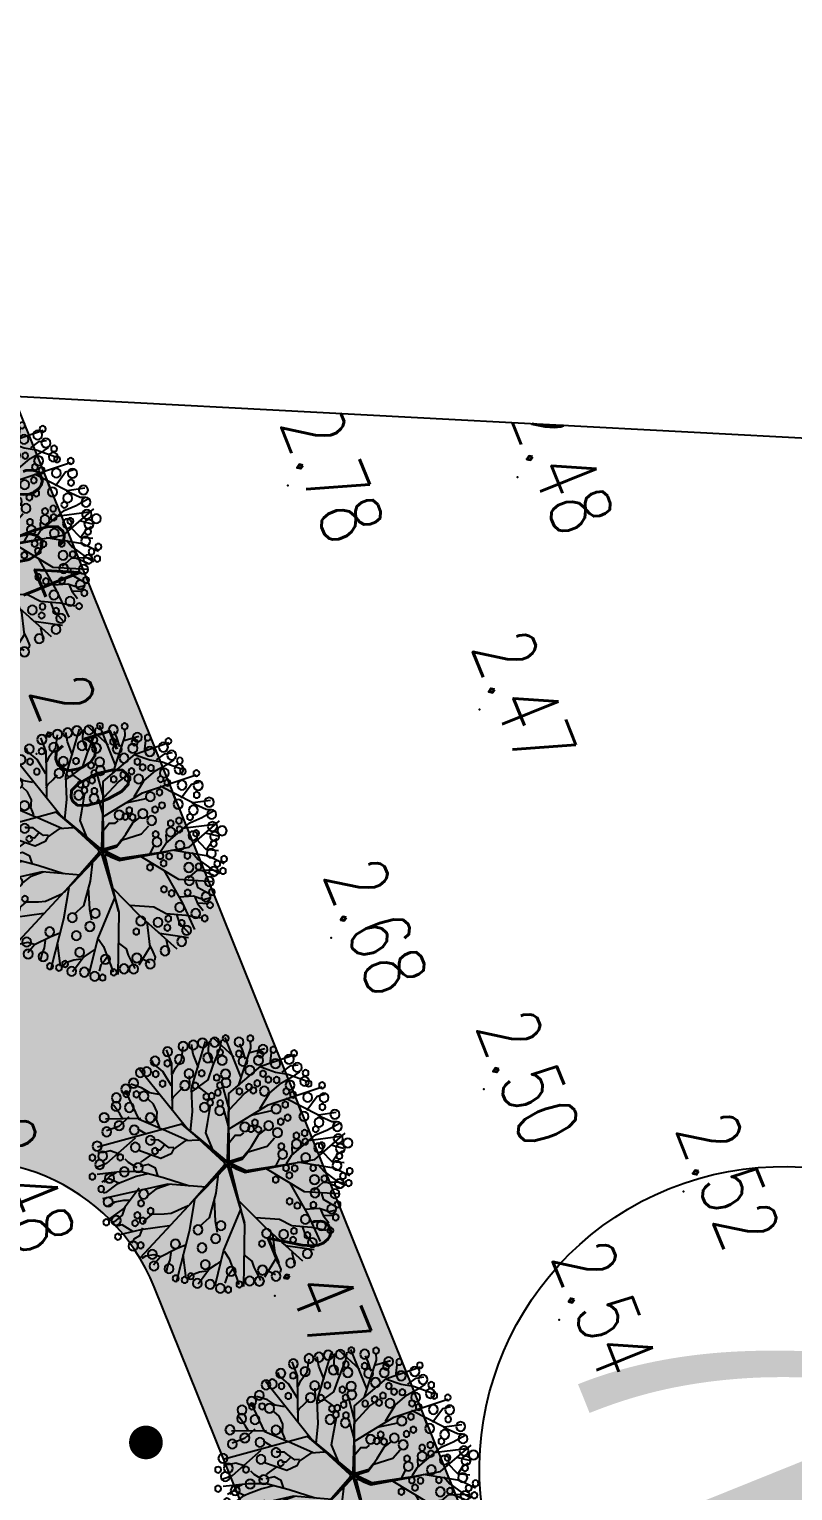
# Model space of a CAD drawing. Header units: millimetres. Extents: x 405522 to 410309, y 2303080 to 2310223.
# Drawn here: x 407040.11 to 407062.78, y 2306508.8 to 2306552.23 of the extents above; entities that cross this region are included whole.
import ezdxf
from ezdxf.enums import TextEntityAlignment as Align
from ezdxf.xclip import XClip

# ---------------------------------------------------------------- set-up
doc = ezdxf.new("R2010")
doc.units = ezdxf.units.MM
doc.header["$LTSCALE"] = 10
doc.header["$MEASUREMENT"] = 0
doc.header["$XCLIPFRAME"] = 0
doc.layers.get('0').update_dxf_attribs({"linetype": 'CONTINUOUS'})
doc.layers.get('Defpoints').update_dxf_attribs({"linetype": 'CONTINUOUS'})
for name, color, linetype in [('caodo', 7, 'CONTINUOUS'), ('Cay', 86, 'CONTINUOUS'), ('CAYCO', 86, 'CONTINUOUS'), ('co', 84, 'CONTINUOUS'), ('DIM', 4, 'CONTINUOUS'), ('Line', 136, 'CONTINUOUS'), ('Other', 9, 'CONTINUOUS'), ('piping', 1, 'CONTINUOUS'), ('w', 8, 'CONTINUOUS')]:
    doc.layers.add(name, color=color, linetype=linetype)
doc.styles.add('1', font='VHAVAN_2.TTF')
doc.styles.add('Dien', font='simplex.shx', dxfattribs={"width": 0.75})
doc.styles.add('txt', font='romans.shx', dxfattribs={"height": 0.2})
doc.dimstyles.new('D6.7', dxfattribs={"dimscale": 6.7, "dimtxt": 1.5, "dimasz": 2, "dimexe": 1.5, "dimexo": 0.5, "dimgap": 1, "dimtad": 1, "dimdec": 0, "dimdsep": 46, "dimtxsty": 'Dien', "dimcen": 1, "dimclrd": 256, "dimclre": 256, "dimclrt": 7, "dimaunit": 1, "dimadec": 3, "dimazin": 0, "dimtfac": 1, "dimtdec": 0, "dimtmove": 1, "dimatfit": 0, "dimfxl": 1, "dimtolj": 1, "dimtzin": 0, "dimlwe": -1, "dimarcsym": 0})
pattern_1 = [(21.91894370438083, (407717.7514153625, 2306586.616748105), (0.3920329744667653, 0.91995116522732), [0.1874999999999999, -1.226713563]), (336.9189437043809, (407717.7514153625, 2306586.616748105), (0.3920329745701908, 0.9199511654700196), [0.1874999999999999, -0.8124999999999997]), (66.91894370438082, (407717.7514153625, 2306586.616748105), (-0.9199511654700196, 0.3920329745701908), [0.1874999999999999, -0.8124999999999997])]

# ---------------------------------------------------------------- blocks, each defined once
blk = doc.blocks.new('*D26')
at = {"layer": 'Defpoints', "color": 0, "linetype": 'Continuous'}
for p in [(406742.6619138751, 2306987.542138263), (407088.9799926709, 2306054.36399705), (407050.0361064873, 2306039.911268014)]:
    blk.add_point(p, dxfattribs=at)
at = {"layer": 'DIM'}
for p, q in [((406739.5212196925, 2306986.376574), (406694.2959683287, 2306969.592725042)), ((407085.8392984883, 2306053.198432786), (407040.6140239395, 2306036.414575225))]:
    blk.add_line(p, q, dxfattribs=at)
at = {"layer": 'DIM', "linetype": 'Continuous', "lineweight": -2}
blk.add_line((406708.380307929, 2306960.526641102), (407045.3738494347, 2306052.474044744), dxfattribs=at)
at = {"layer": 'DIM', "linetype": 'Continuous'}
for points in [[(406710.4741040507, 2306961.303683944), (406706.2865118071, 2306959.74959826), (406703.7180508765, 2306973.089417832)], [(407047.4676455563, 2306053.251087586), (407043.2800533128, 2306051.697001902), (407050.0361064873, 2306039.911268014)]]:
    blk.add_solid(points, dxfattribs=at)
at = {"layer": 'DIM', "color": 7, "linetype": 'Continuous', "insert": (406887.8695083207, 2306510.579817844), "char_height": 10.05, "attachment_point": 5, "rotation": 290.3607342621674, "style": 'Dien'}
blk.add_mtext('\\A1;995', dxfattribs=at)
blk = doc.blocks.new('43')
at = {"layer": 'CAYCO', "color": 98}
for points in [[(-0.6724334561731666, 4.447537088533863), (-0.5196174655575305, 5.237299990141764), (-0.6950229774229228, 5.570834929356351)], [(1.160885003046133, 1.159845960559323), (0.7476918237516657, 3.26848663110286), (-0.3502576558385044, 5.712421581381932)], [(-0.05448034917935729, -0.04004506464116275), (2.399344519712031, 2.264940679538995), (2.316983023541979, 4.253332513850182), (1.639737725257874, 5.795530602568761)], [(2.299035311909392, 4.230775630800053), (1.650408451096155, 4.574447042774409), (1.186743053840473, 4.931823378428817), (0.3243099970277399, 5.380185560556129), (0.2882557513657957, 5.528180053224787)], [(1.437384042539634, 4.804750376613811), (1.381260629976168, 5.292767494684085), (1.183440912980586, 5.589486030628905)], [(0.04039989388547838, -0.01693045091815293), (-0.8572124504717067, 0.3669312722049654), (-2.639918230241165, 3.146160501986742), (-2.699185398290865, 5.039755364879966)], [(-1.870732724200934, 2.023429486667737), (-1.757097802357748, 2.458735290681943), (-1.806966004194692, 3.951654555974528), (-2.010433222865686, 4.529198053525761), (-2.161860955995508, 5.150774521986023)], [(-1.19613087864127, 4.664866386679932), (-1.859962431248277, 4.94212259654887), (-2.028938816394657, 5.120445805601776)], [(0.4152577759232372, 4.103467588080093), (-1.209192508365959, 4.699786217650399), (-1.678589670453221, 5.388814887963235)], [(0.8779816064052284, 2.849846046650782), (1.112463441560976, 3.690859459107742), (1.087528720963746, 4.437318940414116), (0.9072574934689328, 5.177291403990239), (0.879195949761197, 5.421299294801429)], [(2.10199721949175, 4.653107398422435), (2.4446417898871, 5.050137332407758)], [(3.171806268859655, 4.255265205865726), (2.813783090328798, 4.951933946227655)], [(-3.273022195324302, 3.657206712290645), (-3.181801640777849, 4.055696781491861), (-3.231495926622301, 4.388502169633284)], [(-2.641337516251951, 4.156008847756311), (-3.164253150811419, 4.498950709123164)], [(-1.765264418907464, 3.522835770156235), (-2.578959053731523, 4.672894546063617), (-2.63021675136406, 4.754474138608202)], [(-0.1303663500584662, 4.338194663869217), (-0.6554501198697835, 4.138625136809424)], [(2.355659283464774, 2.856835127342492), (3.265791605226696, 4.48448015190661), (3.536420732969418, 4.713473778218031)], [(3.058951894403435, 3.94557166355662), (3.481697332113981, 4.142627346329391), (3.770739005412906, 4.244398513343185)], [(-2.170521068270318, 2.457131831673905), (-3.537530574249104, 3.530022224644199), (-4.317168510984629, 3.84220225433819)], [(-2.548378232866526, 3.645610468927771), (-3.243397076847032, 3.664423948852345), (-3.684648269787431, 4.058616686612368)], [(2.557150486623868, 3.217174108838663), (4.460633671376854, 3.930459222057834)], [(3.485781259369105, 3.610577257350087), (4.830991777358577, 3.499317795038223)], [(3.654325251933187, 0.9864126958418638), (3.534867673646659, 1.992045428371057), (3.879075656295754, 2.640301157720387), (4.253691620309837, 3.421387657523155), (4.492255980730988, 3.730351347709075)], [(-1.364393639960326, 1.157624162035063), (-3.406477490905672, 1.754338946426287), (-4.583725118311122, 2.873458203161135)], [(-2.914218632271513, 3.086150901159272), (-3.350604111212306, 3.073906113859266), (-4.074466448044404, 3.21111558820121), (-4.517280890606344, 3.354081862838939)], [(-3.862224903190508, 2.855198720470071), (-4.39313307730481, 3.102126516401768)], [(-3.681953839026392, 2.115226925350726), (-3.69324851850979, 2.676875511649996), (-4.133716685231775, 3.196681114612147), (-4.332319428445771, 3.367786785122007)], [(-1.763979013543576, 2.507235570577905), (-1.466696923598647, 2.758781804004684)], [(0.9219843805767596, 2.373447459889576), (0.4287625681608915, 3.220551430946216)], [(1.814030002453364, 1.802627196535468), (1.896216380293481, 2.789911438943818), (1.847678057732992, 3.136331296293065)], [(2.300514322938398, -0.2840683485846967), (2.940974567085505, 0.436360718915239), (3.773607350653037, 1.140894874697551), (4.954357967013493, 3.12174921692349)], [(3.960741336573847, 2.69155233562924), (4.479573043761775, 2.880660562543198), (4.80701399827376, 3.211276264628395), (4.822217451874167, 3.277691164752468)], [(-4.028807198628783, 1.197970385896042), (-4.468194476794451, 1.735550033394247), (-4.903016543481499, 1.974531041458249), (-5.071211140952073, 2.278466814430431)], [(-4.03589292592369, 2.279844909673557), (-4.288097327575088, 2.155692114727572), (-4.664450781419873, 2.283494364935905), (-5.003968365956098, 2.388915353920311)], [(-0.2260088345501572, 1.030320268357173), (-0.6537412998732179, 1.920203841058537), (-0.5998437448870391, 2.434877473395318)], [(0.0189416102366522, 0.04208512348122895), (-0.2894573170924559, 0.7192684607580304), (-0.1587337260134518, 1.360131846740842), (0.01407705433666706, 1.975423483876511), (-0.03356711007654667, 2.465359640540555)], [(1.952594236121513, 1.84528846736066), (2.839480579947121, 2.303218219196424)], [(4.27471649099607, 2.046863719588146), (4.904837757814676, 2.294440060155466), (5.283536411006935, 2.543476168764755)], [(4.859402716159821, 0.9350811154581606), (4.979466601624154, 1.215175857767463), (5.078679857775569, 1.70967932487838), (5.466152836685069, 2.180342064471915)], [(-2.626703578047454, 1.526482180459425), (-4.357790561160073, 1.120889838784933), (-5.663028248818591, 0.7024861739482731)], [(-4.505030509550124, 1.757931962609291), (-4.853322256822139, 1.641725653549656), (-5.282496821135283, 1.599881700472906)], [(-4.832340268534608, 1.648726220009848), (-5.191275026649237, 1.998372072353959)], [(-1.634842166560702, 1.535609393380582), (-1.462924434687011, 2.007385730044916)], [(0.6739000349771231, 0.6441547013819218), (0.75383913773112, 1.150275049265474), (0.5607788553461432, 1.354013879550621), (0.5534346741624177, 1.531346687814221)], [(1.282140382099897, 1.215501641156152), (1.913787070661783, 1.540333694545552)], [(3.628197276033461, 1.420628881081939), (3.104900712147355, 1.508090953575447)], [(3.631298903841525, -0.1972700408659875), (5.258848940371536, 1.254382008919492), (5.899921236559749, 1.510982476640493)], [(3.905430326121859, 1.165747617837042), (4.262168390792795, 1.467602698598057)], [(-2.769262657500803, -0.7561058525461704), (-3.576744011719711, 0.008677978767082095), (-4.196527541149408, 0.2339540638495237), (-4.880427021766081, 0.8512332008685917), (-5.454600192606449, 1.275753986323252)], [(0.8974602132802829, -0.1058573757763952), (1.768987538525835, 0.2176580464001745), (2.041554110590369, 0.5706558704841882), (2.564605112420395, 1.257983296643943)], [(3.97784392349422, 0.07086336542852223), (4.057330971816555, 0.2688929005526006), (4.059239808935672, 0.5756399412639439), (4.08526417450048, 0.8882627075072378)], [(-4.463070539408363, -0.6522827155422419), (-4.679687755764462, -0.6315332774538547), (-5.739969108835794, 0.2309727391693741)], [(-4.556895917281508, 0.5537844460923225), (-4.927600629627705, 0.400762036209926), (-5.645035079447553, 0.3827594800386578)], [(-0.006316312705166638, 0.003837934695184231), (-2.644367439090274, -1.373949806438759), (-4.764857206027955, -3.396883882116526)], [(-0.006316312705166638, 0.003837934695184231), (2.833127376041375, -0.3407977672759444), (4.728799819131382, -3.996311329538003)], [(4.487133189220913, 0.5308332766871899), (5.264598262030631, 0.6888832366093993), (5.848327545681968, 0.6116016439627856), (5.989243625663221, 0.677286627702415)], [(-1.575078567489982, -0.8121827554423362), (-3.398406559834257, -0.7542652783449739), (-5.765420723473653, -0.5275325481779873)], [(-5.118817304493859, -0.6178450339939445), (-5.423062430578284, -0.786031101597473), (-5.608806919539347, -0.9253488900139928)], [(-4.463070539408363, -0.6522827155422419), (-4.679687755764462, -0.6315332774538547)], [(-0.03571058122906834, -0.6516785977873951), (-0.6404377768049017, -1.37240967922844), (-1.288900788407773, -2.390176088782027), (-1.284234141930938, -2.998055863194168)], [(0.0113975468557328, -0.002600761130452156), (-0.4650603431509808, -6.08401388139464)], [(1.742068523773924, -0.2569009170401841), (2.152904605492949, -0.765830168267712), (2.241741636069492, -1.424853685544804), (2.155782769201323, -1.660741854226217), (2.313209882006049, -2.159757798071951), (3.340645574266091, -2.697593761375174)], [(2.08909610460978, -0.6700299258809537), (3.257166500203311, -1.177477065939456)], [(2.560928295250051, -0.2998472226317972), (6.079667463200167, -0.05199327389709651)], [(3.753808495122939, -1.106750901089981), (4.03859125287272, -0.8076609487179667), (4.442676842445508, -0.6836941023357213), (4.755534936673939, -0.7095704691018909)], [(4.60094202705659, -0.1939747966825962), (4.9468885747483, -0.4546068471390754), (5.38249226543121, -0.5679746232926846), (5.85415020189248, -0.8293368928134441)], [(-4.753584614838473, -1.344112574821338), (-5.101876524975523, -1.460318215424195), (-5.361291677458212, -1.554872512351722), (-5.45816081087105, -1.672538590384647)], [(-3.866304788389243, -0.709446009946987), (-4.847218702314422, -1.408492048503831), (-5.113774240482599, -2.377235135762021)], [(-1.993443085579202, -1.031976619968191), (-2.867238810984418, -2.934588305419311), (-3.823559788055718, -4.372639388078824)], [(2.283430183306336, -1.362868257332593), (2.426847601309419, -1.532117324182764), (2.829660431481898, -1.612649526214227), (3.016074121464044, -1.643806143663824), (3.255314753623679, -1.891805361723527), (3.297675114590675, -1.855961593100801)], [(3.271083291852847, -1.185328580904752), (4.364299783017486, -1.674963131779805), (5.764418943785131, -1.233444553334266)], [(3.446182967512868, -1.207217530580238), (3.959104036795907, -1.005689795361832)], [(-4.920823510969058, -2.074678115313873), (-5.370849030092359, -1.902112007606775)], [(-0.808206677203998, -1.635723929619417), (-1.600872851675376, -2.287055640481412), (-2.033545178361237, -2.571585485246032)], [(-0.1313929375028238, -1.517264884430915), (1.207632031757385, -2.745254986686632), (2.777481929282658, -5.475917437113822)], [(0.4407311799004674, -2.054080777568743), (1.568226890871301, -2.688713624374941), (2.496338071650825, -3.277853364357725), (3.091362196952105, -3.916784211527556), (3.795330683933571, -4.87408530479297)], [(2.654984803404659, -1.629680540645495), (2.623091961140744, -1.918208991643041), (2.760638350155205, -2.063364365138113)], [(3.64973947359249, -1.905802524648607), (4.07149303983897, -2.0180023831781)], [(4.341205455595627, -1.580166160129011), (5.4466660983162, -2.817197965458035)], [(4.77495928038843, -1.938849106198177), (4.778261420782655, -2.596511758165434), (5.011353758396581, -3.166838018922135)], [(-3.687684339936823, -2.370018254499882), (-4.145702398149297, -2.293466212926432), (-4.427533156936988, -2.424836545716971), (-5.101701208157465, -2.620432458817959)], [(-0.1905830723699182, -2.322914462303743), (-1.118202777230181, -3.512717809528112), (-2.43345611600671, -5.540326088434085)], [(-0.2011147970333695, -2.73418759345077), (0.07254511793144047, -3.563131744973361), (0.2820811355486512, -3.834505280712619), (0.6764400381362066, -4.275799449533224), (0.6984769129194319, -4.807799005648121)], [(1.155401638359763, -2.709665754577145), (1.410444684326649, -3.31112551339902), (1.449850175529718, -3.767243784852326)], [(1.82753287977539, -2.815445286687464), (2.149530655937269, -2.665351331466809), (2.50358974118717, -2.794042840600014), (2.695755698019639, -3.141297282418236)], [(2.770468852017075, -2.418298727599904), (2.816153112100437, -2.815545683261007), (2.833126294659451, -2.990075689507648)], [(3.838698638486676, -2.405546461930498), (3.874871479230933, -4.20434435387142), (4.063110925722867, -4.674288962734863)], [(4.935943127027713, -2.2131863811519), (5.172945314203389, -2.155448185047135), (5.661370115820318, -2.099169758846983), (5.742252932512201, -2.173532114131376)], [(-2.92212041770108, -2.936046515358612), (-3.344084229902364, -3.00748896622099), (-3.714790344703943, -3.160511009395123), (-4.233622051891871, -3.349619236541912), (-4.545077929040417, -3.488206806126982)], [(-3.810876451432705, -3.152564221527427), (-3.871690262807533, -3.418223823187873), (-3.902878794004209, -3.676666855579242), (-4.059779951465316, -3.934379970654845)], [(-3.161467804107815, -3.37062307074666), (-3.126195345656015, -3.644230126868933), (-3.06929030851461, -4.006634012563154), (-3.168503563851118, -4.501137479906902), (-3.230100239394233, -4.892410614527762)], [(2.201650461298414, -3.098800604930148), (2.479571207077242, -3.595494060311466), (2.727085210382938, -4.225017984164879), (2.828818819369189, -4.513789733406156), (2.89137119683437, -5.157017911784351), (2.949839646462351, -5.268196001881734)], [(2.747762087499723, -3.27931350027211), (3.220201648306102, -3.415062537416816), (3.441999143455178, -3.423739543650299)], [(-1.479866851121187, -4.089753776555881), (-1.305242963833734, -4.548901946982369), (-1.080924952868372, -5.340854837559164), (-1.150514329550788, -5.828141370089725)], [(-0.2923763487488031, -4.014491117559373), (0.4822536809369922, -5.131273122271523), (1.020932269282639, -6.104691677726805)], [(1.98226099065505, -3.862037955550477), (1.761893945047632, -5.020374320680276), (1.874860608717427, -5.896658653160557)], [(3.833556051249616, -3.485126893036067), (4.194706215057522, -3.679344711592421), (4.355689898715355, -3.953681318555027), (4.53187719755806, -4.161603693151847)], [(-3.055650429334491, -4.191444239811972), (-2.865041464334354, -4.458564278436825), (-2.712048917775974, -4.82891531731002), (-2.736027935286984, -5.116957149235532)], [(-1.733021820196882, -4.485327874077484), (-2.639940589317121, -5.124903634889051)], [(-1.26997050549835, -4.822509003337473), (-1.486121900263242, -5.094656592933461), (-1.635810904786922, -5.381968571571633), (-1.799922976992093, -5.610082521568984)], [(1.837547388859093, -4.567148254951462), (2.050571959698573, -4.797452257014811), (2.262813342385925, -5.153368456056342), (2.356554412050173, -5.538154271198437)], [(2.770350369391963, -4.402611643308774), (3.2940476287622, -4.619940272299573), (3.380577785195783, -4.975126920966431)], [(3.245135129662231, -4.161522321170196), (3.331665286095813, -4.516708969837055), (3.299694968154654, -4.9007645661477)], [(-1.051299834041856, -5.333637600531802), (-0.7934480928815901, -5.490309099201113), (-0.5884174627717584, -5.816626801388338), (-0.537941551534459, -6.023818957619369)], [(0.5036317131016403, -5.017538046231493), (0.3091141369659454, -5.378482162719592), (0.3812224646098912, -5.674470480531454), (0.3059859110508114, -5.880933387670666)], [(0.6782554376404732, -5.476685549132526), (1.246781267924234, -5.620382042136043), (1.414977268665098, -5.924318180652335)], [(1.798366319620982, -4.921605353010818), (1.581433137180284, -5.319365506060421), (1.607931269565597, -5.814599191769958), (1.673610633006319, -5.955376447876915)]]:
    blk.add_lwpolyline(points, dxfattribs=at)
for points in [[(-2.608305806992576, -1.349720096448436), (-0.2450824787374586, -0.03956551826559007, 0.6397306744920996), (-0.2506863888120279, 0.03637737454846501, -0.02814866807049381), (-0.8719359856331721, 0.3102242460008711), (-2.096549907233566, 2.266709616640583)], [(-2.096549907233566, 2.266709616640583), (-0.8288466013036668, 0.3980304705910385), (-0.101318001979962, 0.1114200169686228, 1.16279032008003), (-0.08882375108078122, 0.1660030784551054), (-0.3077001394703984, 0.6409533640835434), (-0.241298608481884, 1.056556115159765)], [(-0.2264276624191552, 1.034372901776806), (-0.2700639264658093, 0.7288086412008852), (-0.0005383242387324572, 0.1677370690740645, 0.553589737595184), (0.09108058200217783, 0.1574530166108161), (1.955903258291073, 1.860962726874277), (0.1433253970462829, 0.09218468167819083, 0.6269387266753438), (0.1641315676970407, 0.02989211375825107), (2.606764882802963, -0.2957009566016495)], [(-0.190744477789849, -2.538846815470606), (-0.05126762774307281, -0.1469655202236027, 0.7825138911028889), (-0.1210250912699848, -0.1253053320106119), (-2.586922195507213, -1.331625839462504)], [(-0.1938193819951266, -2.621948557207361), (0.06718440586701035, -0.1567620649002492, -0.4633955931716063), (0.1556846898747608, -0.09654803853482008), (2.813290741061792, -0.3123806363437325)]]:
    blk.add_lwpolyline(points, format="xyb", dxfattribs=at)
for centre, radius in [((-0.7855348121374846, 5.431277593364939), 0.2154209902109817), ((-0.3002060856670141, 5.762411681003869), 0.1435183978680499), ((0.6618478149175644, 5.588409626157954), 0.1435183978680499), ((1.116197944735177, 5.479037944227457), 0.2154209902109817), ((1.655880038160831, 5.453736641677096), 0.2154209902109817), ((1.704661691328511, 5.816935466602445), 0.1435183978680499), ((-3.119730909820646, 4.811821119161323), 0.2154209902109817), ((-2.666304330574349, 4.614841285394505), 0.2154209902109817), ((-2.216261943336576, 4.975252036936581), 0.2154209902109817), ((-1.715895135654137, 5.276273531606421), 0.2154209902109817), ((-1.064975921763107, 5.080050329677761), 0.1435183978680499), ((-0.2566798296757042, 4.879450736101717), 0.2154209902109817), ((0.195620683953166, 5.351331149693578), 0.1435183978680499), ((0.3964474430540577, 5.289336060872301), 0.2154209902109817), ((0.7304562132339925, 4.654216744704172), 0.2154209902109817), ((1.939834240823984, 4.841370522743091), 0.2154209902109817), ((2.489495384739712, 5.216905987588689), 0.1435183978680499), ((2.835415854700841, 4.863137579523027), 0.2154209902109817), ((-3.301590623566881, 4.105274929432198), 0.1435183978680499), ((-3.073368091252632, 4.372375150443986), 0.2154209902109817), ((-1.616558434208855, 4.140023450367153), 0.1435183978680499), ((-1.484322243952192, 4.472900440683588), 0.2154209902109817), ((-0.7935741320252419, 4.139636516338214), 0.2154209902109817), ((0.2996288109570742, 4.453701741760597), 0.1435183978680499), ((0.635965414927341, 4.33145142160356), 0.1435183978680499), ((1.337343313731253, 4.356362205697224), 0.1435183978680499), ((1.615628240164369, 4.085168729070574), 0.1435183978680499), ((1.985453556058928, 4.087402392411605), 0.1435183978680499), ((2.595840786816552, 4.356345161097124), 0.2154209902109817), ((2.742620704928413, 4.610496538691223), 0.1435183978680499), ((3.859614310786128, 4.266051015350968), 0.2154209902109817), ((-4.539705965667963, 3.555507411714643), 0.1435183978680499), ((-4.157825957983732, 3.980346572119743), 0.1435183978680499), ((-4.107479470665567, 3.586524775018916), 0.1435183978680499), ((-3.559045093366876, 3.716687661595643), 0.2154209902109817), ((-2.359691500430927, 3.650627347175032), 0.2154209902109817), ((-2.373910554219037, 3.829732090700418), 0.1435183978680499), ((-1.711603604489937, 3.376686154631898), 0.1435183978680499), ((-1.390965979080647, 3.6334645121824), 0.1435183978680499), ((-0.320076767122373, 3.537024033954367), 0.1435183978680499), ((0.211726154666394, 3.870769491186365), 0.1435183978680499), ((0.350988854886964, 3.415387268876657), 0.2154209902109817), ((1.345149194588885, 3.576909458031878), 0.2154209902109817), ((1.841220695292577, 3.57860979042016), 0.1435183978680499), ((2.532017676159739, 3.738435222301632), 0.2154209902109817), ((3.065381524153054, 3.790360510116443), 0.2154209902109817), ((3.456297127529979, 3.888749423436821), 0.1435183978680499), ((4.630826293490827, 3.419197825249285), 0.2154209902109817), ((-4.469154471764341, 2.742652754765004), 0.2154209902109817), ((-4.263390775769949, 3.222674606367946), 0.2154209902109817), ((-3.605126103619114, 2.849118906771764), 0.1435183978680499), ((-2.876902245217934, 2.81203870754689), 0.1435183978680499), ((-2.282239514868706, 2.881481369724497), 0.2154209902109817), ((-1.518863179488108, 2.995680351974443), 0.2154209902109817), ((-1.224707068991847, 3.265591811854392), 0.1435183978680499), ((-0.5152501238044351, 2.702811968047172), 0.2154209902109817), ((-0.2404255935689434, 3.167280142195523), 0.1435183978680499), ((0.008046439499594271, 2.615349895786494), 0.2154209902109817), ((1.720049400697462, 3.214994829846546), 0.1435183978680499), ((1.981698321178555, 3.171263948781416), 0.1435183978680499), ((2.130742243723944, 2.704771939665079), 0.1435183978680499), ((3.176121938973665, 2.77231540507637), 0.2154209902109817), ((3.762439372949302, 3.100096047157422), 0.2154209902109817), ((4.108807613374665, 3.288760404102504), 0.1435183978680499), ((4.308249669149518, 2.682145116617903), 0.2154209902109817), ((-3.805802300805226, 2.080294208833948), 0.2154209902109817), ((-3.330151178990491, 2.482767981709912), 0.2154209902109817), ((-2.309103599982336, 2.159136132802814), 0.1435183978680499), ((-1.430917921359651, 2.193141846684739), 0.2154209902109817), ((-1.115729623939842, 2.39881726144813), 0.1435183978680499), ((0.2070212644757703, 2.140760384267196), 0.1435183978680499), ((0.5567624650429934, 2.244750322308391), 0.1435183978680499), ((2.863248587120324, 2.522791531635448), 0.2154209902109817), ((2.964443071978167, 2.218741905409843), 0.1435183978680499), ((3.338543380377814, 2.360927030676976), 0.1435183978680499), ((3.968220316572115, 1.978333939798176), 0.1435183978680499), ((5.488862958154641, 2.195179273607209), 0.2154209902109817), ((-5.145905195968226, 1.2522767346818), 0.2154209902109817), ((-4.170309395296499, 1.636694764718413), 0.1435183978680499), ((-2.376284650992602, 1.744246534537524), 0.1435183978680499), ((-2.018575418042019, 1.870195804862306), 0.1435183978680499), ((0.4614391876384616, 1.905287334462628), 0.1435183978680499), ((0.7208312575239688, 1.750087102875113), 0.2154209902109817), ((2.095873626647517, 1.404407428577542), 0.2154209902109817), ((2.334906992036849, 1.656998559134081), 0.1435183978680499), ((2.679989965632558, 1.335208253702149), 0.1435183978680499), ((2.78198885335587, 1.919057854451239), 0.1435183978680499), ((2.86749182920903, 1.595834208652377), 0.1435183978680499), ((3.013451062492095, 1.388404911849648), 0.1435183978680499), ((3.735628589522094, 1.360152705805376), 0.1435183978680499), ((4.360976335476153, 1.526335164438933), 0.2154209902109817), ((5.155945313395932, 1.64835461624898), 0.2154209902109817), ((-4.413072615396231, 0.8934411269146949), 0.2154209902109817), ((-3.676372776390053, 1.060337853617966), 0.1435183978680499), ((-3.285936471656896, 0.9257439812645316), 0.1435183978680499), ((-2.086692742072046, 1.14133110572584), 0.1435183978680499), ((2.701554644037969, 0.9787703247275203), 0.2154209902109817), ((4.080790236126631, 0.9986535357311368), 0.2154209902109817), ((5.407483493094333, 1.103836775524542), 0.1435183978680499), ((-5.43852335982956, 0.3928507927339524), 0.2154209902109817), ((-5.030988679267466, 0.4597549894824624), 0.1435183978680499), ((2.328306436538696e-10, -1.396983861923218e-09), 0.06378724803568858), ((5.408898553345352, 0.3639990093652159), 0.1435183978680499), ((-3.655323719023727, -0.8923054109327495), 0.2154209902109817), ((5.020922651980072, -0.7631477697286755), 0.2154209902109817), ((5.800340511952527, -0.702373712323606), 0.2154209902109817), ((-5.455692790681496, -1.008488765684888), 0.2154209902109817), ((5.322409680578858, -0.958771318430081), 0.1435183978680499), ((-4.804152429336682, -2.211092315847054), 0.2154209902109817), ((-1.931581329554319, -2.227770771598443), 0.2154209902109817), ((4.152038042317145, -2.178666812367737), 0.2154209902109817), ((5.093315851176158, -1.626933357445523), 0.2154209902109817), ((5.555369233246893, -2.051735877292231), 0.2154209902109817), ((5.84441281738691, -1.766372447134927), 0.2154209902109817), ((3.523625179193914, -2.690004726639017), 0.2154209902109817), ((4.78332890290767, -2.562239895574749), 0.2154209902109817), ((-4.771571184275672, -3.002402859041467), 0.2154209902109817), ((-2.100619621342048, -3.594458483159542), 0.2154209902109817), ((4.97322042286396, -3.192638814682141), 0.2154209902109817), ((0.8236577999778092, -4.198728268500417), 0.1435183978680499), ((1.394582812907174, -4.279969063354656), 0.1435183978680499), ((3.017899306025356, -3.852120399242267), 0.2154209902109817), ((-3.623498589266092, -4.483368769055232), 0.2154209902109817), ((-2.723894918337464, -4.88923810957931), 0.1435183978680499), ((3.266842091456056, -4.579611895605922), 0.2154209902109817), ((-1.765517340158112, -5.411520462017506), 0.2154209902109817), ((-0.0521181826479733, -5.637212567729875), 0.1435183978680499)]:
    blk.add_circle(centre, radius, dxfattribs=at)
at = {"layer": 'CAYCO', "color": 50}
for centre, radius in [((3.618445214349777, 4.777280911803246), 0.1435183978680499), ((4.413745150901377, 3.92456643935293), 0.1435183978680499), ((4.990411475184374, 2.973754997830838), 0.2154209902109817), ((5.212524232687429, 2.593576147453859), 0.2154209902109817), ((-5.313788982457481, 2.014178956625983), 0.1435183978680499), ((-4.895375498686917, 2.137274113949388), 0.2154209902109817), ((-4.919533894397318, 2.493080165004358), 0.1435183978680499), ((-5.600480577675626, 1.408341964008287), 0.1435183978680499), ((5.805500391870737, 1.484178739832714), 0.2154209902109817), ((5.876968637341633, 0.7492746263742447), 0.2154209902109817), ((-5.669895454426296, -0.1292354559991509), 0.2154209902109817), ((-4.446638285997324, 0.1325041691306978), 0.1435183978680499), ((4.853788178763352, 0.2848400550428778), 0.1435183978680499), ((5.780091011198238, 0.1166567550972104), 0.2154209902109817), ((5.94754255854059, -0.1291450974531472), 0.2154209902109817), ((-4.730827149003744, -0.1836101512890309), 0.1435183978680499), ((-4.241322948480956, -0.3364131336566061), 0.2154209902109817), ((-3.872190736699849, -1.386578856734559), 0.1435183978680499), ((4.064986942568794, -1.232612006599084), 0.2154209902109817), ((5.654503542580642, -1.307647966081277), 0.1435183978680499), ((5.839747447520494, -1.158492361893877), 0.2154209902109817), ((-5.443651835434139, -1.940539841307327), 0.2154209902109817), ((2.761298931902274, -2.126359249697998), 0.1435183978680499), ((3.279162085615098, -1.949957637581974), 0.2154209902109817), ((-5.087018150836229, -2.670410893158987), 0.2154209902109817), ((-2.214173613348976, -2.833982998272404), 0.2154209902109817), ((5.542951443465427, -2.821013490203768), 0.2154209902109817), ((-4.565371811855584, -3.469714856008068), 0.1435183978680499), ((-3.847984186024405, -3.339483506511897), 0.2154209902109817), ((-1.345949350856245, -3.159835371654481), 0.2154209902109817), ((2.725976281799376, -3.242572455201298), 0.2154209902109817), ((3.650980841484852, -3.535462389932945), 0.1435183978680499), ((-4.388994027744047, -4.02352352743037), 0.1435183978680499), ((-4.090276653296314, -4.25829839380458), 0.2154209902109817), ((-2.787594134919345, -4.012589633697644), 0.2154209902109817), ((1.631938175763935, -3.90317042847164), 0.2154209902109817), ((4.262857617810369, -4.102985494071618), 0.2154209902109817), ((4.776142966700718, -3.977939517702907), 0.2154209902109817), ((-3.181753851473331, -4.896753738401458), 0.2154209902109817), ((-1.11705560493283, -4.393754363525659), 0.2154209902109817), ((0.7357551426393911, -4.781660519307479), 0.1435183978680499), ((1.096843184437603, -4.795786433620378), 0.1435183978680499), ((4.06359699787572, -4.473865040577948), 0.2154209902109817), ((4.532413883018307, -4.508837166940793), 0.1435183978680499), ((-2.656042813905515, -5.225113859632984), 0.1435183978680499), ((-2.318060834426433, -5.48625743878074), 0.1435183978680499), ((-0.7354013933800161, -5.518809525063261), 0.2154209902109817), ((0.8961442997679114, -5.12543921591714), 0.1435183978680499), ((1.591958601260558, -5.694750381400809), 0.2154209902109817), ((2.493015998741612, -5.377147890627384), 0.2154209902109817), ((3.163091036491096, -5.210458208341151), 0.1435183978680499), ((3.877539615612477, -5.114014938939363), 0.1435183978680499), ((-1.193683731253259, -5.845402702922001), 0.2154209902109817), ((0.162636244436726, -5.924728020094335), 0.2154209902109817), ((0.9712448708014563, -6.152497760718688), 0.1435183978680499), ((1.850194732192904, -6.093588010640815), 0.1435183978680499)]:
    blk.add_circle(centre, radius, dxfattribs=at)
blk = doc.blocks.new('kh_truc_thep')
at = {"color": 6}
blk.add_circle((0, -3), 3.000000000001425, dxfattribs=at)
at = {"color": 7, "style": '1', "width": 0.8}
blk.add_attdef('KH_TRUC', text='', height=3.000000000001425, dxfattribs=at).set_placement((0, -3), align=Align.MIDDLE)
blk = doc.blocks.new('20')
at = {"layer": 'caodo', "color": 8, "linetype": 'Continuous'}
for p in [(-552.9499999999534, -769.5699999998324, 0.1600000000000001), (-559.7699999999604, -769.8199999998324, 0.4600000000000004), (-554.0799999999581, -776.4799999999814, 0.1500000000000004), (-567.2299999999814, -777.7900000000373, 0.1800000000000002), (-558.4799999999814, -783.2599999997765, 0.3600000000000003), (-553.9499999999534, -787.7599999997765, 0.1800000000000002), (-548.0199999999604, -790.7999999998137, 0.2000000000000002), (-560.1599999999744, -793.8999999999069, 0.1500000000000004), (-551.7099999999627, -794.6099999998696, 0.2200000000000002)]:
    blk.add_point(p, dxfattribs=at)
at = {"layer": 'caodo', "color": 8, "linetype": 'Continuous', "style": 'txt', "width": 0.75}
for s, p in [('2.48', (-552.4499999999534, -769.5699999998324, 0.1600000000000001)), ('2.78', (-559.2699999999604, -769.8199999998324, 0.4600000000000004)), ('2.64', (-568.2299999999814, -771.5800000000745, 0.3200000000000003)), ('2.47', (-553.5799999999581, -776.4799999999814, 0.1500000000000004)), ('2.50', (-566.7299999999814, -777.7900000000373, 0.1800000000000002)), ('2.68', (-557.9799999999814, -783.2599999997765, 0.3600000000000003)), ('2.50', (-553.4499999999534, -787.7599999997765, 0.1800000000000002)), ('2.48', (-568.4400000000023, -790.929999999702, 0.1600000000000001)), ('2.52', (-547.5199999999604, -790.7999999998137, 0.2000000000000002)), ('2.47', (-559.6599999999744, -793.8999999999069, 0.1500000000000004)), ('2.54', (-551.2099999999627, -794.6099999998696, 0.2200000000000002))]:
    blk.add_text(s, height=1.8, rotation=292, dxfattribs=at).set_placement(p, align=Align.CENTER)

msp = doc.modelspace()

# ---------------------------------------------------------------- hatches: boundary and pattern name
at = {"layer": 'co', "linetype": 'Continuous'}
h = msp.add_hatch(dxfattribs=at)
h.set_pattern_fill('GRASS', color=86, scale=0.9999999999999998, angle=-9.651807925231505e-08, style=0)
h.set_pattern_definition(pattern_1)
h.paths.add_polyline_path([(406917.6333430362, 2306688.493953463), (406912.0339250224, 2306702.409646687), (406906.4676477322, 2306700.169879482), (406912.0670657465, 2306686.254186257)])
h.paths.add_polyline_path([(406935.6886664242, 2306643.622800658), (406930.0892484099, 2306657.538493881), (406924.5229711197, 2306655.298726676), (406930.1223891344, 2306641.383033452)])
h.paths.add_polyline_path([(406944.6790632181, 2306621.279835114), (406939.0796452038, 2306635.195528339), (406933.5133679141, 2306632.955761132), (406939.1127859279, 2306619.040067908)])
h.paths.add_polyline_path([(406962.7837190204, 2306576.286081218), (406957.1843010065, 2306590.201774443), (406951.6180237163, 2306587.962007237), (406957.2174417306, 2306574.046314013)])
h.paths.add_polyline_path([(406972.2063333485, 2306552.868967148), (406966.6069153342, 2306566.784660372), (406961.0406380449, 2306564.544893166), (406966.6400560582, 2306550.629199943)])
h.paths.add_polyline_path([(406980.1553520378, 2306525.077488695), (406981.6484616179, 2306521.366807547, 0.4142135622324934), (406983.5999727407, 2306520.535180026), (406984.9915420375, 2306521.095121816), (406974.4461005539, 2306547.302689859), (406968.8798232637, 2306545.062922654), (406970.1862250249, 2306541.816248429, -0.4142135623716824), (406966.8597149415, 2306534.010203934), (406949.6131087518, 2306527.070488045), (406952.8795044836, 2306518.952829954, 0.4142135623209342), (406954.8310156073, 2306518.121202433), (406976.25232979, 2306526.740743738, -0.4142135623630764)])
h.paths.add_polyline_path([(406996.6568671232, 2306492.104415131), (406986.11142564, 2306518.311983171), (406984.719856345, 2306517.75204138, 0.414213562400875), (406983.8882288238, 2306515.800530257), (406985.3813384035, 2306512.089849109, -0.4142135623711284), (406983.7180833616, 2306508.186826861), (406962.2967691803, 2306499.567285558, 0.4142135623978551), (406961.4651416586, 2306497.615774434), (406964.7315373909, 2306489.498116342), (406981.9781435788, 2306496.437832232, -0.4142135623648241), (406989.784188074, 2306493.111322146), (406991.0905898339, 2306489.864647925)])
h.paths.add_polyline_path([(407008.4344387566, 2306462.834752931), (406998.8966343286, 2306486.538137841), (406993.3303570393, 2306484.298370636), (407002.8681614673, 2306460.594985726)])
h.paths.add_polyline_path([(407042.0124111943, 2306379.386658439), (407032.3252889439, 2306403.461128522), (407026.7590116551, 2306401.221361316), (407036.4461339046, 2306377.146891235)])
h = msp.add_hatch(dxfattribs=at)
h.set_pattern_fill('GRASS', color=86, scale=0.9999999999999998, angle=-9.651807925231505e-08, style=0)
h.set_pattern_definition(pattern_1)
h.paths.add_polyline_path([(406991.331450636, 2306553.558455923), (406958.5625221496, 2306634.995911557), (406952.9962448682, 2306632.756144355), (406985.7651733593, 2306551.318688721)])
h.paths.add_polyline_path([(407005.1982213221, 2306528.686956629, -0.3716739354121508), (407012.1533063664, 2306545.007876138), (407009.6503038136, 2306551.228346818), (407000.2573787374, 2306547.448807194, -0.4142135625519879), (406992.4513342389, 2306550.775317278), (406986.8850569622, 2306548.535550077), (406996.3107439484, 2306525.110799831)])
h.paths.add_polyline_path([(407012.0492972754, 2306502.070391023, -0.4142135606949501), (407015.3758073691, 2306509.876435487), (407024.768732483, 2306513.655975127), (407022.2657299297, 2306519.876445808, -0.3716739363526885), (407005.9448103899, 2306526.831530865), (406997.0573330167, 2306523.255374068), (407006.483020002, 2306499.830623824)])
h.paths.add_polyline_path([(407026.6077841115, 2306465.88958864), (407019.8884824942, 2306482.588420507), (407013.1691808774, 2306499.287252377), (407007.6029036054, 2306497.047485179), (407021.0415068403, 2306463.649821443)])
h.paths.add_polyline_path([(407061.1375284693, 2306380.076147236), (407054.4182268539, 2306396.774979106), (407047.6989252376, 2306413.473810975), (407042.1326479664, 2306411.234043777), (407055.5712511972, 2306377.836380038)])
h = msp.add_hatch(dxfattribs=at)
h.set_pattern_fill('GRASS', color=86, scale=0.9999999999999998, angle=-9.651807925231505e-08, style=0)
h.set_pattern_definition(pattern_1)
h.paths.add_polyline_path([(407100.7174037522, 2306389.534840019), (407039.9637181213, 2306540.520111213), (407031.076240729, 2306536.943954409, -0.3716739359181205), (407024.1211556917, 2306520.623034878), (407026.6241582455, 2306514.402564196), (407036.0170833668, 2306518.182103839, -0.414213562015007), (407043.8231278606, 2306514.855593764), (407044.9430114445, 2306512.072455181), (407044.9430114999, 2306512.072455203), (407051.6623131171, 2306495.373623335), (407058.3816147339, 2306478.674791466), (407062.207883716, 2306469.16573446), (407062.2078837435, 2306469.165734471), (407068.9271853612, 2306452.466902603), (407075.6464869771, 2306435.768070734), (407075.6464870055, 2306435.768070746), (407094.0312428609, 2306390.078211443, -0.4142135628720918), (407090.7047327808, 2306382.272166938), (407070.0634565683, 2306373.966498512, -0.4142135621142559), (407062.2574120755, 2306377.293008592), (407056.6911348104, 2306375.053241394), (407057.8110184115, 2306372.270102753, 0.4142135623996194), (407077.3261296511, 2306363.953827543), (407092.4011285509, 2306370.019728757, 0.4142135628645735)])

# ---------------------------------------------------------------- linework, layer by layer
at = {"layer": 'Other', "color": 152, "linetype": 'Continuous'}
msp.add_line((407094.0312428614, 2306390.078211442), (407043.8231278611, 2306514.855593764), dxfattribs=at)
at = {"layer": 'Other', "color": 152, "linetype": 'Continuous', "flags": 128}
msp.add_lwpolyline([(407056.6911348104, 2306375.053241394), (407057.8110184115, 2306372.270102753, 0.4142135623757824), (407077.3261296497, 2306363.953827543), (407092.4011285509, 2306370.019728757, 0.4142135628662662), (407100.7174037522, 2306389.534840019), (407039.5904235858, 2306541.447824094)], format="xyb", dxfattribs=at)
at = {"layer": 'Other', "color": 152, "linetype": 'Continuous'}
msp.add_arc((407038.256850575, 2306512.615826549), 6, 21.91894388268959, 111.9189438244701, dxfattribs=at)
at = {"layer": 'piping', "const_width": 0.4999868819171013}
msp.add_lwpolyline([(407043.3763478468, 2306510.384943432, -1), (407043.7725371336, 2306510.079950101, -1)], format="xyb", close=True, dxfattribs=at)
at = {"layer": 'w', "linetype": 'Continuous', "flags": 128}
msp.add_lwpolyline([(407533.9142718813, 2306221.912622465), (407446.8367395523, 2306519.086400952), (407431.693682216, 2306520.593110837), (406364.944930848, 2306576.988135257), (406558.9154982228, 2306033.171299948), (407026.2588231838, 2305414.826644379)], dxfattribs=at)

# ---------------------------------------------------------------- block references
at = {"layer": 'caodo', "linetype": 'Continuous'}
ref = msp.add_blockref('20', (407607.5599999998, 2307308.49, 2.32), dxfattribs=at)
XClip(ref).set_block_clipping_path([(-1349.6056714252336, -661.9058657553978), (-160.24326352693606, -789.0626177703962), (-158.36999999999534, -682.7400000002235), (-152.55370127764763, -565.1435954412445), (-154.45678520214278, -515.7710593813099), (-164.5656294519431, -479.7079773764126), (-169.84830490715103, -457.46881066821516), (-166.82796598720597, -442.01621566619724), (-126.78273369179806, -389.4443280850537), (-106.05188721581362, -361.8542004311457), (-63.77944376063533, -462.4105278351344), (-33.466447652434, -538.7088304474019), (-26.830958046135493, -536.6440252331086), (-14.194728780596051, -530.2900720490143), (2.873561021173373, -522.7809317391366), (21.779086004185956, -516.4300709003583), (33.49636997265043, -516.3916891841218), (41.83233972010203, -526.5245847343467), (49.38700186560163, -538.8965703272261), (57.58147363178432, -547.8425059784204), (240.7905528639676, -478.5933098080568), (312.71683337684954, -453.523366919253), (469.9752955258009, -835.1642690971494), (381.01757410995197, -875.9365015272051), (340.05356005806243, -891.0018749474548), (281.9833174137748, -920.0360526661389), (270.2997928529512, -925.8934261840768), (259.64971878379583, -926.485182072036), (238.13632499426603, -935.887616972439), (231.39031789585715, -941.3565830942243), (234.28019038640196, -952.6351198460907), (233.34951378498226, -963.7375780143775), (228.57153214595746, -974.9643217222765), (217.37020478205523, -983.9257580563426), (203.91382668475853, -988.0474594873376), (188.67127670557238, -983.9718116582371), (177.38840578240342, -980.8930276110768), (171.5204358987976, -984.3872820092365), (-73.64572811854305, -1086.5773775354028), (-160.72326044749934, -789.4035990480334), (-175.86631778383162, -787.8968891631812), (-1242.6150691517978, -731.501864743419), (-1048.6445017770166, -1275.3187000523321), (-581.3011768160504, -1893.6633556210436), (45.25815080979373, -1711.1176481554285), (672.5305126870517, -1468.653420693241), (1174.462400796474, -665.2848953921348), (720.1397881704615, 463.7992460099049), (-44.86505850660615, 588.3045099438168), (-757.8349164568353, 52.953614375554025)])
at = {"layer": 'Cay', "extrusion": (0.002866096287268086, -0.008383141607751636, 0.9999607534442823), "xscale": -0.6299834710257176, "yscale": 0.6299834711355476, "zscale": 0.6299834712175701, "rotation": 312.684813863001}
for p in [(407036.8714999532, 2306465.807886073, -18169.41469250107), (407040.6044299631, 2306456.531172943, -18169.32622203573), (407044.3373599736, 2306447.254459811, -18169.23775157035), (407048.0702899844, 2306437.97774668, -18169.14928110497)]:
    msp.add_blockref('43', p, dxfattribs=at)
at = {"layer": 'Line', "color": 1, "extrusion": (0.01828819611342885, 0.00735883245498159, 0.9998056758529711)}
ref = msp.add_blockref('kh_truc_thep', (1987815.308046608, -1238403.772544489, 24417.65491924426), dxfattribs=dict(at, xscale=2.999999999939281, yscale=2.999999999203175, rotation=90.00000001206222))
ref.add_attrib('KH_TRUC', '7H', dxfattribs={"layer": '0', "color": 7, "extrusion": (0.006097118530146555, 0.002453367923603044, 0.9999784028325117), "height": 9.37338065280074, "rotation": 291.9610149949045, "style": '1', "oblique": 359.9999853142, "width": 0.800138208027694}).set_placement((407054.9145823066, 2306496.397598164, 8140.624441912481), align=Align.MIDDLE)

# ---------------------------------------------------------------- dimensions: what is measured, and where the dimension line sits
at = {"layer": 'DIM', "linetype": 'Continuous'}
dim = msp.add_linear_dim(base=(407050.0361064873, 2306039.911268014), p1=(406742.6619138751, 2306987.542138263), p2=(407088.9799926708, 2306054.36399705), angle=290.3607342621675, dimstyle='D6.7', dxfattribs=at)
dim.commit()
dim.dimension.update_dxf_attribs({"geometry": '*D26', "text_midpoint": (406887.8695083208, 2306510.579817844)})

doc.saveas('drawing.dxf')
